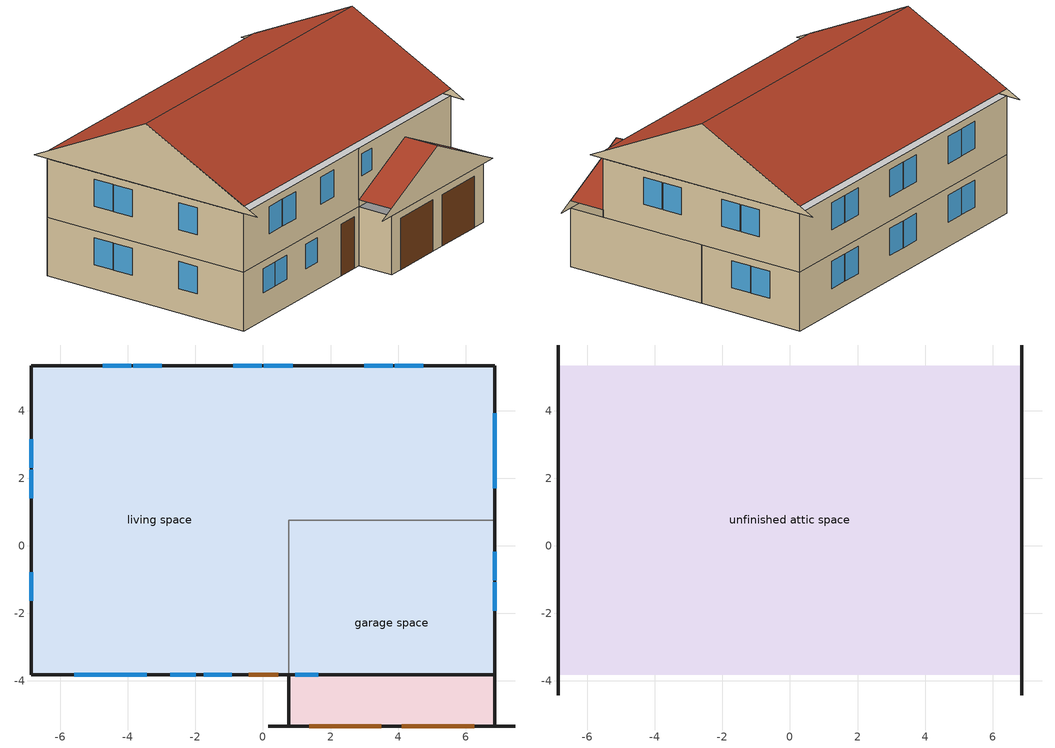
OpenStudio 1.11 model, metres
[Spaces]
living space
 floor to garage space (UnfinInsFinFloor): 6.86,0.76 6.86,-3.81 0.76,-3.81 0.76,0.76 z2.44
 floor adiabatic (FinUninsFinFloor): 6.86,5.33 6.86,0.76 0.76,0.76 0.76,-3.81 -6.86,-3.81 -6.86,5.33 z2.44
 floor ground (Slab): 6.86,5.33 6.86,0.76 0.76,0.76 0.76,-3.81 -6.86,-3.81 -6.86,5.33 z0
 wall outside (ExtInsFinWall): 6.86,0.76 6.86,5.33 -6.86,5.33 -6.86,-3.81 0.76,-3.81 z0:2.44; 6.86,-3.81 6.86,5.33 -6.86,5.33 -6.86,-3.81 0.76,-3.81 z2.44:4.88; 0.76,-3.81,4.88 0.76,-3.81,2.74 3.81,-3.81,4.27 6.86,-3.81,2.74 6.86,-3.81,4.88
 wall to garage space (UnfinInsFinWall): 0.76,-3.81 0.76,0.76 6.86,0.76 z0:2.44; 3.81,-3.81,4.27 0.76,-3.81,2.74 0.76,-3.81,2.44 6.86,-3.81,2.44 6.86,-3.81,2.74
 window (Back-Glass): -3.9,5.33 -4.74,5.33 / 3.84,5.33 2.99,5.33 / -2.99,5.33 -3.84,5.33 / 4.74,5.33 3.9,5.33 / 0.88,5.33 0.03,5.33 / -0.03,5.33 -0.88,5.33 z1.01:2.13; -0.03,5.33 -0.88,5.33 / 3.84,5.33 2.99,5.33 / 4.74,5.33 3.9,5.33 / 0.88,5.33 0.03,5.33 / -3.9,5.33 -4.74,5.33 / -2.99,5.33 -3.84,5.33 z3.45:4.57
 window (Right-Glass): 6.86,-1.93 6.86,-1.08 / 6.86,-1.02 6.86,-0.18 / 6.86,1.7 6.86,2.55 / 6.86,2.61 6.86,3.45 z3.45:4.57; 6.86,3.08 6.86,3.92 / 6.86,2.17 6.86,3.02 z1.01:2.13
 window (Left-Glass): -6.86,3.15 -6.86,2.31 / -6.86,2.25 -6.86,1.4 / -6.86,-0.78 -6.86,-1.63 z3.45:4.57; -6.86,2.25 -6.86,1.4 / -6.86,3.15 -6.86,2.31 / -6.86,-0.78 -6.86,-1.63 z1.01:2.13
 window (Front-Glass): -1.76,-3.81 -0.92,-3.81 / -5.18,-3.81 -4.34,-3.81 / -4.28,-3.81 -3.44,-3.81 z3.45:4.57; -2.74,-3.81 -1.99,-3.81 / -4.77,-3.81 -4.02,-3.81 / -5.59,-3.81 -4.83,-3.81 z1.13:2.13; 0.96,-3.81 1.63,-3.81 z3.67:4.57
 door (LivingDoors): -0.41,-3.81 0.46,-3.81 z0:2.13
garage space
 floor ground (GrndUninsUnfinGrgFloor): 6.86,0.76 6.86,-5.33 0.76,-5.33 0.76,0.76 z0
 wall outside (ExtUninsUnfinWall): 0.76,-3.81 0.76,-5.33 6.86,-5.33 6.86,0.76 z0:2.44; 3.81,-5.33,4.27 0.15,-5.33,2.44 7.47,-5.33,2.44
 door (GarageDoors): 4.11,-5.33 6.25,-5.33 / 1.37,-5.33 3.51,-5.33 z0:2.13
 roof outside (UnfinUninsExtGrgRoof): 3.81,-3.81,4.27 0.76,-3.81,2.74 0.76,-5.33,2.74 3.81,-5.33,4.27; 3.81,-5.33,4.27 6.86,-5.33,2.74 6.86,-3.81,2.74 3.81,-3.81,4.27
unfinished attic space
 floor to living space (FinInsUnfinUAFloor): 6.86,5.33 6.86,-3.81 -6.86,-3.81 -6.86,5.33 z4.88
 wall outside (ExtUninsUnfinWall): -6.86,0.76,7.47 -6.86,5.94,4.88 -6.86,-4.42,4.88; 6.86,0.76,7.47 6.86,-4.42,4.88 6.86,5.94,4.88
 roof outside (UnfinInsExtRoof): -6.86,0.76,7.47 -6.86,-3.81,5.18 6.86,-3.81,5.18 6.86,0.76,7.47; 6.86,0.76,7.47 6.86,5.33,5.18 -6.86,5.33,5.18 -6.86,0.76,7.47
[Site]
Houston Bush Intercontinental: Latitude {deg}=30; Longitude {deg}=-95.37; Time Zone {hr}=-6; Elevation {m}=29; Terrain=Suburbs
[Building]
Houston Bush Intercontinental TX 2400 sqft: North Axis {deg}=180
[ClimateZones]
Climate Zone Institution Name 1=ASHRAE; Climate Zone Document Name 1=ANSI/ASHRAE Standard 169; Climate Zone Document Year 1=2006; Climate Zone Institution Name 2=CEC; Climate Zone Document Name 2=California Climate Zone Descriptions; Climate Zone Document Year 2=1995
[Construction]
UnfinInsExtRoof: RoofingMaterial, Plywood-3_4in, UARoofIns
Back-Glass: Back-Win
ExtInsFinWall: ResExtFinish, StudandCavity, ResExtWallMass
ExtUninsUnfinWall: ResExtFinish, ResExtWallSheathing, StudandAirWall
LivingDoors: DoorMaterial
Right-Glass: Right-Win
FinInsUnfinUAFloor: CeilingMass, UATrussandIns, UAAdditionalCeilingIns
Left-Glass: Left-Win
GarageDoors: GarageDoorMaterial
UnfinInsFinWall: IntWallIns, PartitionWallMass
UnfinUninsExtGrgRoof: RoofingMaterial, Plywood-3_4in, GrgRoofStudandAir
UnfinInsFinFloor: IntFloorIns, Plywood-3_4in, FloorMass, CarpetBareLayer
Front-Glass: Front-Win
GrndUninsUnfinGrgFloor: Adiabatic, Soil-12in, Concrete-4in
FinUninsFinFloor: CeilingMass, StudandAirFloor, Plywood-3_4in, FloorMass, CarpetBareLayer
Slab: Mat-Fic-Slab, SlabSoil-12in, SlabMass, SlabCarpetBareEquivalentMaterial
[Material] Roughness=Rough
Name | Thickness {m} | Conductivity {W/m-K} | Density {kg/m3} | Specific Heat {J/kg-K} | Thermal Absorptance | Solar Absorptance | Visible Absorptance
RoofingMaterial | 0.0094488 | 0.162714 | 1121.4 | 1465.45 | 0.91 | 0.92 | 0.92
Plywood-3_4in | 0.01905 | 0.115458 | 512.64 | 1214.23
UARoofIns | 0.18415 | 9.04729 | 36.9887 | 1207.98
ResExtFinish | 0.0254 | 0.649125 | 1281.6 | 879.27 | 0.9 | 0.75 | 0.75
StudandCavity | 0.0889 | 0.0553846 | 162.403 | 1178.92
ResExtWallMass; PartitionWallMass | 0.0127 | 0.160291 | 801 | 837.4 | 0.9 | 0.5 | 0.1
ResExtWallSheathing | 0.0127 | 0.115458 | 512.64 | 1214.23
StudandAirWall | 0.0889 | 0.442568 | 49.1357 | 1209.65
DoorMaterial | 0.04445 | 0.0612267 | 512.64 | 1214.23
IntWallIns | 0.0889 | 0.0550583 | 162.403 | 1178.92
StudandAirFloor | 0.0889 | 0.448793 | 67.6758 | 1211.04
CeilingMass | 0.0127 | 0.160291 | 801 | 837.4 | 0.9 | 0.3 | 0.1
UATrussandIns | 0.0889 | 0.0436674 | 50.7834 | 1165.1
UAAdditionalCeilingIns | 0.12827 | 0.0411113 | 16.02 | 1046.75
GarageDoorMaterial | 0.0635 | 0.0874667 | 512.64 | 1214.23
CarpetBareLayer | 0.0127 | 0.0433444 | 54.468 | 1339.84 | 0.9 | 0.9
FloorMass | 0.015875 | 0.115458 | 544.68 | 1214.23 | 0.9 | 0.6
IntFloorIns | 0.1397 | 0.0668175 | 106.365 | 1151.69
Concrete-4in | 0.1016 | 1.31141 | 2242.8 | 837.4 | 0.9
GrgRoofStudandAir | 0.0889 | 3.22457 | 57.4468 | 1210.38
SlabSoil-12in; Soil-12in | 0.3048 | 1.731 | 1842.3 | 418.7
Mat-Fic-Slab | 0.0254 | 0.0303559 | 40.05 | 1214.23
SlabMass | 0.1016 | 1.312675 | 2242.8 | 837.4 | 0.9 | 0.6
SlabCarpetBareEquivalentMaterial | 0.0254 | 0.0866804 | 40.05 | 1214.23 | 0.9 | 0.6
[WindowMaterial:SimpleGlazingSystem] U-Factor {W/m2-K}=1.98077; Solar Heat Gain Coefficient=0.309131
Back-Win; Right-Win; Front-Win; Left-Win
[Material:NoMass]
Adiabatic: Roughness=Rough; Thermal Resistance {m2-K/W}=176.1
[ThermalZone] Use Ideal Air Loads=No
Name | Multiplier | Ceiling Height {m} | Volume {m3}
living zone | 1 | 4.8768 | 543.683
garage zone | 1 | 4.2672 | 113.267
unfinished attic zone |  | 2.5908 | 143.354
[Sizing:Zone] Zone Cooling Design Supply Air Temperature Input Method=SupplyAirTemperature; Zone Cooling Design Supply Air Temperature {C}=14; Zone Cooling Design Supply Air Temperature Difference {deltaC}=11.11; Zone Heating Design Supply Air Temperature Input Method=SupplyAirTemperature; Zone Heating Design Supply Air Temperature {C}=40; Zone Heating Design Supply Air Temperature Difference {deltaC}=11.11; Zone Cooling Design Supply Air Humidity Ratio {kg-H2O/kg-air}=0.0085; Zone Heating Design Supply Air Humidity Ratio {kg-H2O/kg-air}=0.008; Cooling Design Air Flow Method=DesignDay; Heating Design Air Flow Method=DesignDay; Account for Dedicated Outdoor Air System=No; Dedicated Outdoor Air System Control Strategy=NeutralSupplyAir; Dedicated Outdoor Air Low Setpoint Temperature for Design {C}=Autosize; Dedicated Outdoor Air High Setpoint Temperature for Design {C}=Autosize
living zone; garage zone; unfinished attic zone
[Space]
Name | Space Type | Thermal Zone
living space | living space type | living zone
garage space | garage space type | garage zone
unfinished attic space | unfinished attic space type | unfinished attic zone
[SpaceType]
garage space type; living space type; unfinished attic space type
[ElectricEquipment]
unit=1|bed=3.0|bath=2.0|space=living space: Electric Equipment Definition=unit=1|bed=3.0|bath=2.0|space={058d29d7-5aab-4fe6-88b6-fcb1e25e7c2f}; Space or SpaceType=living space type; Schedule=empty_schedule
[Schedule:Ruleset]
empty_schedule: Default Day Schedule=Schedule Day 1
[Schedule:Day]
Schedule Day 1: 24, 0, 0
